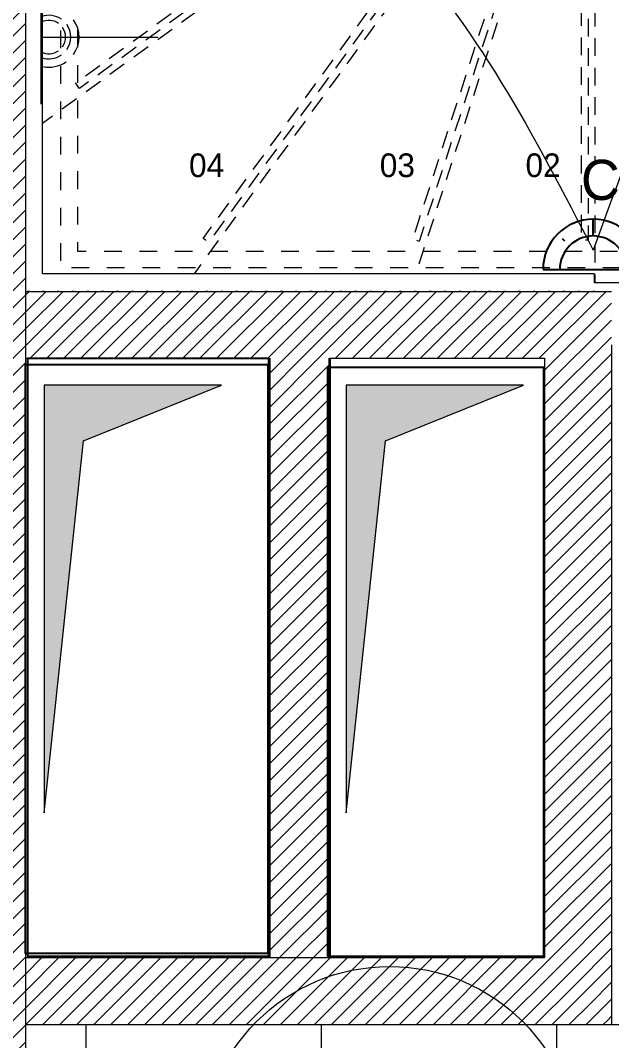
# Model space of a CAD drawing. Header units: centimetres. Extents: x 2738 to 7810, y 2495 to 5758.
# Drawn here: x 4658.4 to 4835, y 4325.6 to 4630.3 of the extents above; entities that cross this region are included whole.
import ezdxf

# ---------------------------------------------------------------- set-up
doc = ezdxf.new("R2010")
doc.units = ezdxf.units.CM
doc.header["$LTSCALE"] = 12.7
for name, pattern in [('ACAD_ISO02W100', [15, 12, -3]), ('ISO-07', [0.35, 0.05, -0.3]), ('Style de ligne -17', [0.694444, 0.41656, -0.277884]), ('Style de ligne -18', [0.328084, 0.109361, -0.218723]), ('VW-01', [0.83312, 0.41656, -0.41656])]:
    doc.linetypes.add(name, pattern=pattern)
for name, color, linetype, lineweight in [('B GÈnÈral', 7, 'Continuous', 5), ('B Général', 7, 'Continuous', 5), ('C ANNOTATIONS-accessibiblité', 7, 'Style de ligne -18', 5), ('C ANNOTATIONS-niveaux', 7, 'Continuous', 5), ('C ANNOTATIONS-prestations', 7, 'Continuous', 5), ('C ANNOTATIONS-prestations-1', 7, 'Continuous', 5), ('prlm-ELEC-CFO', 1, 'Continuous', 25)]:
    doc.layers.add(name, color=color, linetype=linetype, lineweight=lineweight)
doc.layers.add('prlm-VMC', color=93, linetype='Continuous')
doc.styles.add('Eurostile', font='')
doc.styles.add('prlm-elec-cfo', font='comic.ttf', dxfattribs={"height": 12})
doc.styles.get('Eurostile').set_extended_font_data('Eurostile')
pattern_1 = [(45, (0, 0), (2.4253472, -2.6458333), [])]

# ---------------------------------------------------------------- blocks, each defined once
blk = doc.blocks.new('Groupe-16-1')
at = {"layer": 'B Général', "color": 7, "linetype": 'Style de ligne -17'}
for p, q in [((4817.83, 4710.57), (4664.96, 4599.51)), ((4821.15, 4707.25), (4710.27, 4554.64)), ((4825.33, 4705.12), (4776.43, 4554.64)), ((4829.96, 4704.39), (4829.96, 4551.89))]:
    blk.add_line(p, q, dxfattribs=at)
at = {"layer": 'B Général', "color": 7, "linetype": 'ISO-07', "flags": 128}
blk.add_lwpolyline([(4829.96, 4549.39), (4659.96, 4549.39), (4659.96, 4889.39), (4999.96, 4889.39), (4999.96, 4688.18)], dxfattribs=at)
at = {"layer": 'B Général', "color": 7, "flags": 128}
blk.add_lwpolyline([(4829.84, 4551.89), (4829.84, 4554.64), (4664.96, 4554.64), (4664.96, 4884.39), (4994.72, 4884.39), (4994.72, 4688.74), (4997.46, 4688.74), (4997.46, 4551.89)], close=True, dxfattribs=at)
at = {"layer": 'B Général', "linetype": 'VW-01', "flags": 128}
blk.add_lwpolyline([(4675.46, 4807.44), (4675.46, 4561.39), (4884.96, 4561.39), (4884.96, 4556.39), (4670.46, 4556.39), (4670.46, 4810.32)], dxfattribs=at)
at = {"layer": 'B Général', "color": 8, "linetype": 'Style de ligne -17', "true_color": 0x777777, "flags": 128}
for points in [[(4811.43, 4710.87), (4812.61, 4709.25), (4676.05, 4610.03), (4674.87, 4611.65)], [(4814.97, 4705.56), (4816.59, 4704.38), (4714.63, 4564.05), (4713.01, 4565.22)], [(4819.98, 4701.6), (4821.88, 4700.99), (4777.48, 4564.33), (4775.58, 4564.95)], [(4825.96, 4699.39), (4827.96, 4699.39), (4827.96, 4564.64), (4825.96, 4564.64)]]:
    blk.add_lwpolyline(points, close=True, dxfattribs=at)
at = {"layer": 'B Général', "color": 8, "true_color": 0x808080, "char_height": 7.059, "attachment_point": 2, "rotation": 0, "line_spacing_factor": 0.894142, "style": 'Eurostile'}
for s, insert in [('04', (4714, 4590.59)), ('03', (4770.97, 4590.59)), ('02', (4814.5, 4590.59))]:
    blk.add_mtext(s, dxfattribs=dict(at, insert=insert))
blk = doc.blocks.new('Alti BAT A R+2')
at = {"layer": 'C ANNOTATIONS-niveaux', "color": 7, "linetype": 'Continuous', "lineweight": 5}
blk.add_line((-55.92, -9.05), (56.58, -9.05), dxfattribs=at)
blk.add_circle((0.33, -9.05), 56.25, dxfattribs=at)
at = {"layer": 'C ANNOTATIONS-niveaux', "color": 7, "attachment_point": 2, "rotation": 0, "line_spacing_factor": 0.894142, "style": 'Eurostile'}
for s, insert, char_height in [('+5,74', (0.33, 6.24), 11.765), ('226.24', (0.33, -11.22), 11.765), ('Ngf', (0.33, -33.06), 9.412)]:
    blk.add_mtext(s, dxfattribs=dict(at, insert=insert, char_height=char_height))
blk = doc.blocks.new('xi.lumC')
at = {"layer": 'prlm-ELEC-CFO', "color": 0, "linetype": 'ByBlock', "flags": 128}
blk.add_lwpolyline([(-15, 0), (15, 0, 1)], format="xyb", close=True, dxfattribs=at)
at = {"layer": 'prlm-ELEC-CFO', "color": 0}
for points in [[(0, 10), (0, 15)], [(-8.49, 8.49), (-9.19, 9.19)], [(8.49, 8.49), (9.19, 9.19)]]:
    blk.add_lwpolyline(points, dxfattribs=at)
blk.add_arc((0, 0), 10, 0, 180, dxfattribs=at)
blk = doc.blocks.new('xi.dma')
at = {"layer": 'prlm-ELEC-CFO', "color": 0, "linetype": 'ACAD_ISO02W100', "lineweight": 5, "flags": 128}
for points in [[(0, 0), (0, 35)], [(-20, 0), (20, 0)]]:
    blk.add_lwpolyline(points, dxfattribs=at)
at = {"layer": 'prlm-ELEC-CFO', "color": 0, "linetype": 'ByBlock', "lineweight": 5}
for radius, start, end in [(9, 55, 125), (9, 145, 191.803), (6.5, 145, 199.0387), (6.5, 55, 125), (5, 55, 125), (6.5, 340.9613, 35), (9, 348.197, 35), (5, 145, 207.3745), (5, 332.6255, 35)]:
    blk.add_arc((0, 2.41), radius, start, end, dxfattribs=at)

msp = doc.modelspace()

# ---------------------------------------------------------------- hatches: boundary and pattern name
at = {"layer": 'B GÈnÈral', "linetype": 'Continuous', "lineweight": 5}
h = msp.add_hatch(dxfattribs=at)
h.set_pattern_fill('50_BETON', style=0, pattern_type=2)
h.set_pattern_definition(pattern_1)
h.paths.add_polyline_path([(4659.96, 4889.39), (4641.96, 4909.39), (4641.96, 4300.39), (4659.96, 4282.39)])
h = msp.add_hatch(dxfattribs=at)
h.set_pattern_fill('50_BETON', style=0, pattern_type=2)
h.set_pattern_definition(pattern_1)
h.paths.add_polyline_path([(4814.96, 4529.39), (4834.96, 4549.39), (4659.96, 4549.39), (4659.96, 4529.39)])
h = msp.add_hatch(dxfattribs=at)
h.set_pattern_fill('50_BETON', style=0, pattern_type=2)
h.set_pattern_definition(pattern_1)
h.paths.add_polyline_path([(4814.96, 4350.39), (4834.96, 4330.39), (4834.96, 4549.39), (4814.96, 4529.39)])
h = msp.add_hatch(dxfattribs=at)
h.set_pattern_fill('50_BETON', style=0, pattern_type=2)
h.set_pattern_definition(pattern_1)
h.paths.add_polyline_path([(4750.71, 4350.39), (4750.71, 4529.39), (4732.71, 4529.39), (4732.71, 4350.39)])
at = {"layer": 'B GÈnÈral', "linetype": 'Continuous', "lineweight": 0, "true_color": 0xdddddd}
for points in [[(4677.19, 4504.78), (4718.46, 4521.39), (4665.5, 4521.39), (4665.5, 4393.59)], [(4767.41, 4504.78), (4808.68, 4521.39), (4755.71, 4521.39), (4755.71, 4393.59)]]:
    msp.add_hatch(color=254, dxfattribs=at).paths.add_polyline_path(points)
at = {"layer": 'B GÈnÈral', "linetype": 'Continuous', "lineweight": 5}
h = msp.add_hatch(dxfattribs=at)
h.set_pattern_fill('50_BETON', style=0, pattern_type=2)
h.set_pattern_definition(pattern_1)
h.paths.add_polyline_path([(4834.96, 4330.39), (4814.96, 4350.39), (4659.96, 4350.39), (4659.96, 4330.39)])
at = {"layer": 'C ANNOTATIONS-prestations-1', "linetype": 'Continuous', "lineweight": 9, "true_color": 0x989898}
h = msp.add_hatch(dxfattribs=at)
h.set_pattern_fill('DALETTES TERRASSE 50X50', color=252, scale=1.406016, style=0, pattern_type=2)
h.set_pattern_definition([(0, (4678, 4152.39), (4e-15, -70.3008), []), (-90, (4678, 4152.39), (70.3008, 0), [])])
h.paths.add_polyline_path([(4337.44, 3228.48), (4207.44, 3228.48), (4207.44, 4282.39), (4659.96, 4282.39), (4659.96, 4330.39), (5019.96, 4330.39), (5019.96, 4687.89), (5150.07, 4687.89), (5150.04, 4282.39), (5611.96, 4282.39), (5611.96, 4152.39), (4337.44, 4152.39)])

# ---------------------------------------------------------------- linework, layer by layer
at = {"layer": 'B Général', "color": 7, "linetype": 'Continuous', "lineweight": 18}
for p, q in [((4659.96, 4282.39), (4659.96, 4889.39)), ((4659.96, 4549.39), (4834.96, 4549.39)), ((4834.96, 4533.39), (4834.96, 4330.39)), ((4659.96, 4529.39), (4732.71, 4529.39)), ((4750.71, 4529.39), (4814.96, 4529.39)), ((4814.96, 4529.39), (4814.96, 4350.39)), ((4659.96, 4350.39), (4814.96, 4350.39)), ((4659.96, 4330.39), (4834.96, 4330.39))]:
    msp.add_line(p, q, dxfattribs=at)
at = {"layer": 'B Général', "color": 7, "linetype": 'Continuous', "lineweight": 5}
for p, q in [((4659.96, 4282.39), (4659.96, 4889.39)), ((4659.96, 4549.39), (4834.96, 4549.39)), ((4834.96, 4533.39), (4834.96, 4330.39)), ((4659.96, 4529.39), (4732.71, 4529.39)), ((4732.71, 4529.39), (4732.71, 4350.39)), ((4750.71, 4529.39), (4814.96, 4529.39)), ((4750.71, 4529.39), (4750.71, 4350.39)), ((4814.96, 4529.39), (4814.96, 4350.39)), ((4659.96, 4350.39), (4814.96, 4350.39)), ((4659.96, 4330.39), (4834.96, 4330.39))]:
    msp.add_line(p, q, dxfattribs=at)
at = {"layer": 'B Général', "color": 7, "linetype": 'Continuous', "lineweight": 35}
for p, q in [((4732.71, 4529.39), (4732.71, 4350.39)), ((4750.71, 4529.39), (4750.71, 4350.39))]:
    msp.add_line(p, q, dxfattribs=at)
at = {"layer": 'B Général', "color": 7, "linetype": 'Continuous', "lineweight": 5, "flags": 128}
for points in [[(4677.19, 4504.78), (4718.46, 4521.39), (4665.5, 4521.39), (4665.5, 4393.59)], [(4767.41, 4504.78), (4808.68, 4521.39), (4755.71, 4521.39), (4755.71, 4393.59)]]:
    msp.add_lwpolyline(points, close=True, dxfattribs=at)
at = {"layer": 'C ANNOTATIONS-accessibiblité', "color": 150, "true_color": 0x007fff}
msp.add_arc((4833.27, 4721.95), 137.5, 312.0115, 121.1864, dxfattribs=at)
at = {"layer": 'C ANNOTATIONS-prestations', "color": 7, "linetype": 'Continuous', "lineweight": 5, "flags": 128}
msp.add_lwpolyline([(4337.44, 3228.48), (4207.44, 3228.48), (4207.44, 4282.39), (4659.96, 4282.39), (4659.96, 4330.39), (5019.96, 4330.39), (5019.96, 4687.89), (5150.07, 4687.89), (5150.04, 4282.39), (5611.96, 4282.39), (5611.96, 4152.39), (4337.44, 4152.39)], close=True, dxfattribs=at)
at = {"layer": 'prlm-ELEC-CFO'}
for points in [[(4660.54, 4529.46), (4732.5, 4529.46), (4732.5, 4350.7), (4660.54, 4350.7)], [(4750.18, 4526.8), (4814.6, 4526.8), (4814.6, 4350.73), (4750.18, 4350.73)]]:
    msp.add_lwpolyline(points, close=True, dxfattribs=at)
at = {"layer": 'prlm-VMC'}
msp.add_lwpolyline([(4659.85, 4527.5), (4732.3, 4527.5), (4732.3, 4351.6), (4659.85, 4351.6)], close=True, dxfattribs=at)

# ---------------------------------------------------------------- block references
at = {"layer": 'B Général', "color": 7}
msp.add_blockref('Groupe-16-1', (0, 0), dxfattribs=at)
at = {"layer": 'C ANNOTATIONS-prestations', "color": 7}
msp.add_blockref('Alti BAT A R+2', (4768.34, 4300.54), dxfattribs=at)
at = {"layer": 'prlm-ELEC-CFO', "rotation": 270}
msp.add_blockref('xi.dma', (4664.48, 4625.34), dxfattribs=at)
at = {"layer": 'prlm-ELEC-CFO'}
msp.add_blockref('xi.lumC', (4829.48, 4555.93), dxfattribs=at)

# ---------------------------------------------------------------- next in the draw order: texts
at = {"layer": 'prlm-ELEC-CFO', "lineweight": 20, "insert": (4831.61, 4588.69), "char_height": 12, "attachment_point": 2, "line_spacing_factor": 0.8, "style": 'prlm-elec-cfo', "bg_fill": 3, "box_fill_scale": 0.95, "bg_fill_color": 256, "bg_fill_transparency": 0}
msp.add_mtext('C', dxfattribs=at)

# ---------------------------------------------------------------- next in the draw order: linework, layer by layer
at = {"layer": 'prlm-ELEC-CFO', "lineweight": 13}
for points in [[(4674.48, 4719.67), (4768.56, 4656.06), (4829.48, 4561.71)], [(4984.48, 4719.38), (4859.48, 4628.29), (4829.48, 4561.67)]]:
    msp.add_spline(points, degree=3, dxfattribs=at)

doc.saveas('drawing.dxf')
